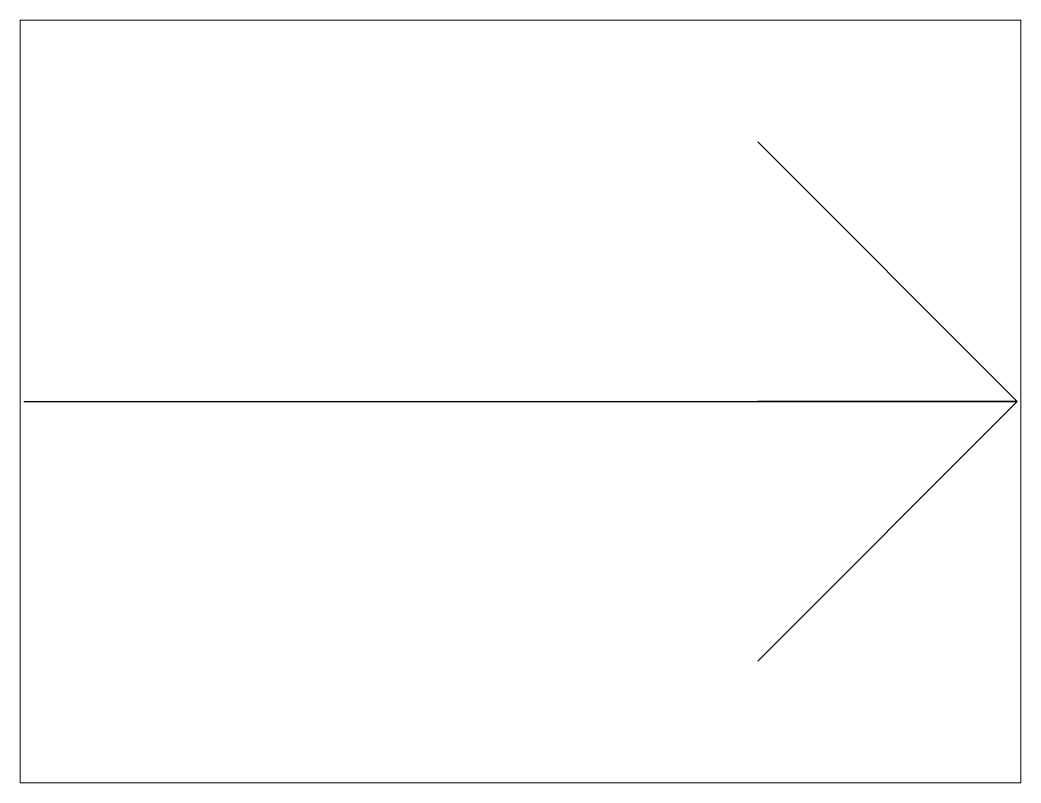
# Paper-space layout 'Layout1' of a CAD drawing. Header units: millimetres. Extents: x 1.05 to 9.45, y 0.8 to 7.2.
# The model-space entities are those that its viewports show. They can reach past a viewport. Long polylines and large blocks are cut down to what shows.
import ezdxf

# ---------------------------------------------------------------- set-up
doc = ezdxf.new("R2010")
doc.units = ezdxf.units.MM
doc.header["$MEASUREMENT"] = 0

# ---------------------------------------------------------------- blocks, each defined once
blk = doc.blocks.new('SNITT_PIL5')
for p, q in [((2.828, 0), (0, 2.828)), ((0, 0), (2.828, 0)), ((0, -2.828), (2.828, 0))]:
    blk.add_line(p, q)
blk = doc.blocks.new('SNITT_LINJE')
blk.add_line((0, 0), (-0.001, 0))

msp = doc.modelspace()

# ---------------------------------------------------------------- linework, layer by layer
for p, q in [((0, -2.828), (2.828, 0)), ((2.828, 0), (0, 0))]:
    msp.add_line(p, q)
msp.add_lwpolyline([(-8, 0), (0, 0)])

# ---------------------------------------------------------------- block references
for name in ['SNITT_PIL5', 'SNITT_LINJE']:
    msp.add_blockref(name, (0, 0))

psp = doc.layouts.get("Layout1")

# ---------------------------------------------------------------- viewports
at = {"layer": '0'}
psp.add_viewport(center=(5.25, 4), size=(8.4, 6.4), view_center_point=(-2.586, 0.0002), view_height=8.312826, dxfattribs=at)

doc.saveas('drawing.dxf')
